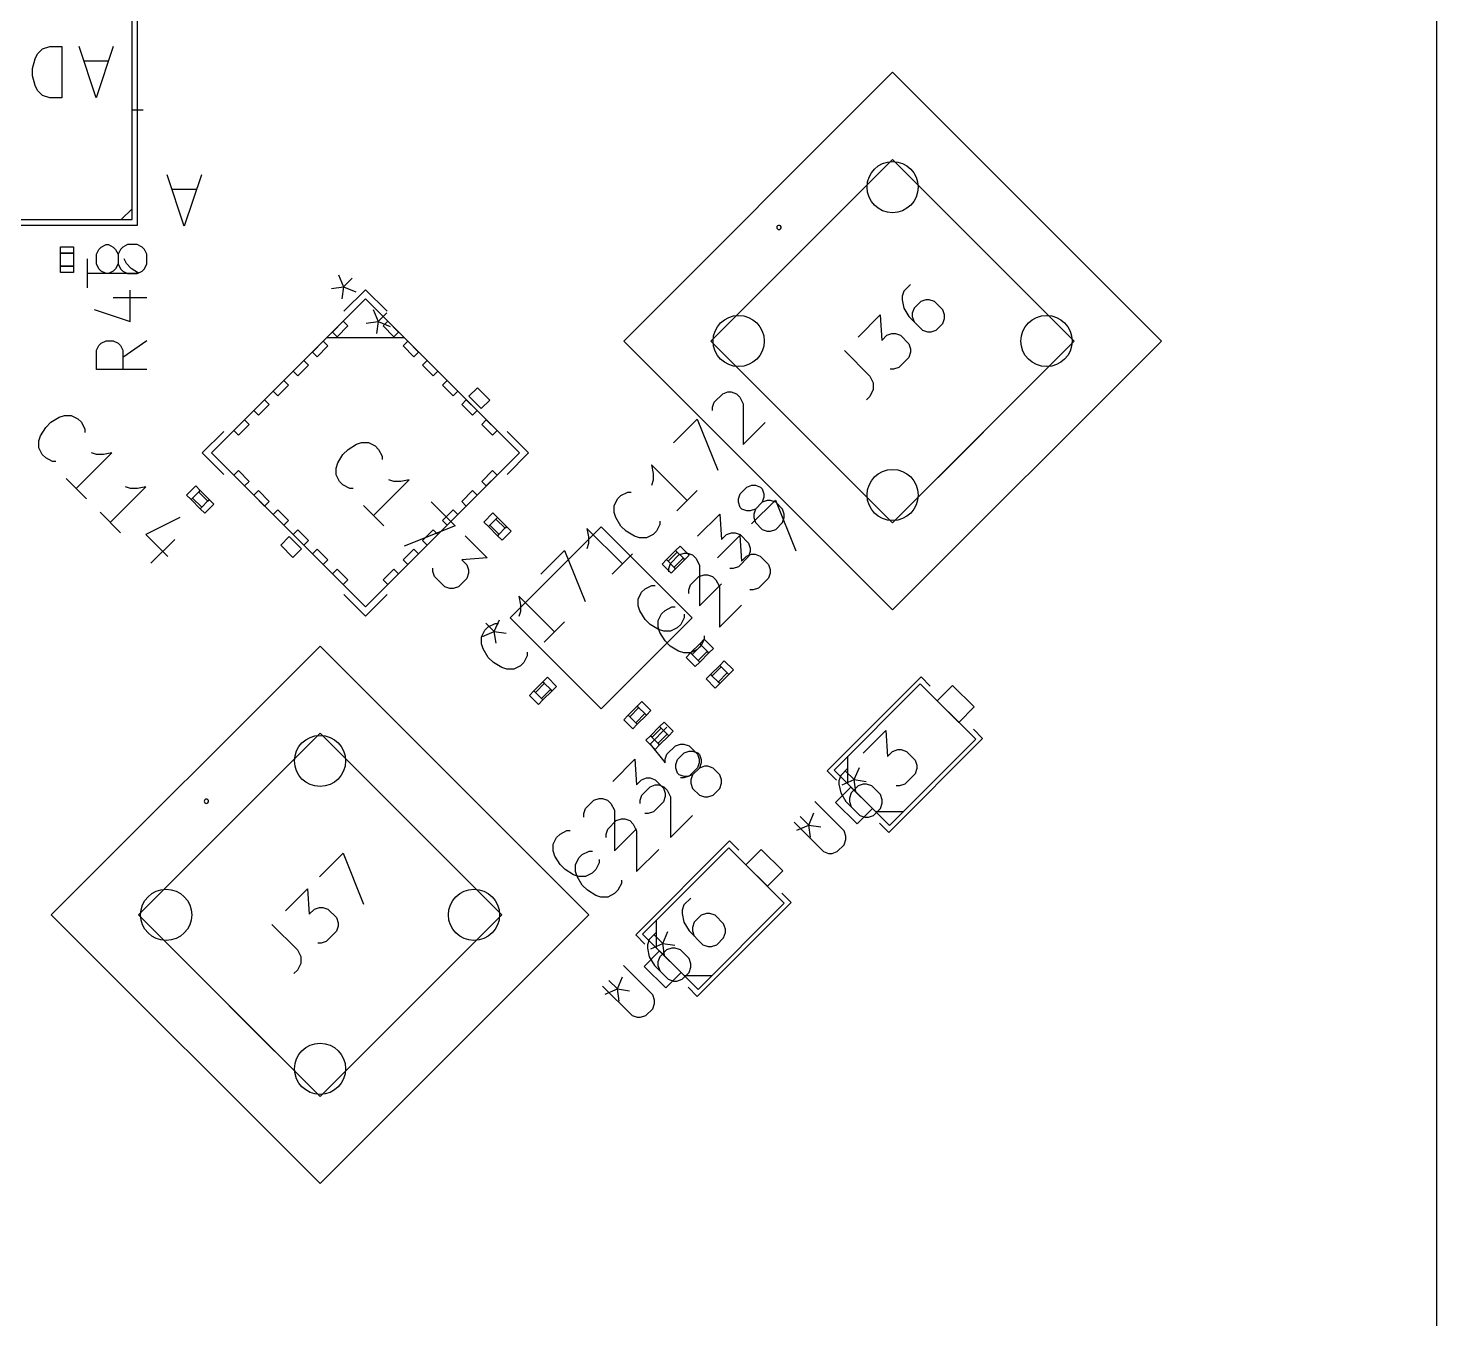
# Model space of a CAD drawing. Header units: millimetres. Extents: x -1 to 260, y -56 to 300.
# Drawn here: x 227.13 to 260, y 188.79 to 218.91 of the extents above; entities that cross this region are included whole.
import ezdxf

# ---------------------------------------------------------------- set-up
doc = ezdxf.new("R2010")
doc.units = ezdxf.units.MM
for name, color, linetype, true_color in [('Edge.Cuts', 254, 'CONTINUOUS', 0xd0d2cd), ('F.Fab', 9, 'CONTINUOUS', 0xafafaf), ('F.Silkscreen', 41, 'CONTINUOUS', 0xf2eda1)]:
    doc.layers.add(name, color=color, linetype=linetype, true_color=true_color)

msp = doc.modelspace()

# ---------------------------------------------------------------- linework, layer by layer
at = {"layer": 'Edge.Cuts', "linetype": 'CONTINUOUS'}
msp.add_line((260, 0), (260, 300), dxfattribs=at)
at = {"layer": 'Edge.Cuts'}
for centre in [(247.3, 215.202102), (243.707898, 211.61), (250.892102, 211.61), (247.3, 208.017898), (233.94, 201.812102), (230.347898, 198.22), (237.532102, 198.22), (233.94, 194.627898)]:
    msp.add_circle(centre, 0.5969, dxfattribs=at)
at = {"layer": 'F.Fab', "linetype": 'CONTINUOUS'}
for p, q in [((229.556, 214.444), (229.556, 221.556)), ((241.027963, 211.61), (247.3, 217.882037)), ((247.3, 217.882037), (253.572037, 211.61)), ((243.061602, 211.61), (247.3, 215.848398)), ((247.3, 215.848398), (251.538398, 211.61)), ((230.77224, 214.293938), (230.374307, 215.487738)), ((231.170173, 215.487738), (230.77224, 214.293938)), ((231.056478, 215.146652), (230.488002, 215.146652)), ((229.302, 214.444), (229.556, 214.698)), ((222.444, 214.444), (229.556, 214.444)), ((227.885, 213.66), (227.885, 213.81)), ((227.885, 213.81), (228.185, 213.81)), ((228.185, 213.81), (228.185, 213.66)), ((228.185, 213.66), (227.885, 213.66)), ((227.885, 213.21), (227.885, 213.36)), ((227.885, 213.36), (228.185, 213.36)), ((228.185, 213.36), (228.185, 213.21)), ((228.512261, 212.849307), (228.512261, 213.531478)), ((229.421823, 213.417783), (229.364975, 213.531478)), ((229.535518, 213.304088), (229.421823, 213.417783)), ((228.185, 213.21), (227.885, 213.21)), ((228.512261, 213.190392), (229.706061, 213.190392)), ((229.706061, 213.190392), (229.535518, 213.304088)), ((235, 212.592102), (231.407898, 209)), ((238.592102, 209), (235, 212.592102)), ((235.177478, 212.349737), (235.29807, 212.068356)), ((234.227698, 211.8198), (234.479145, 212.071248)), ((234.479145, 212.071248), (234.586908, 211.963485)), ((235.016689, 212.028158), (235.29807, 212.068356)), ((235.29807, 212.068356), (235.257873, 211.786974)), ((235.499057, 212.269342), (235.29807, 212.068356)), ((235.29807, 212.068356), (235.579451, 211.947764)), ((235.413092, 211.963485), (235.520855, 212.071248)), ((235.520855, 212.071248), (235.772302, 211.8198)), ((234.101974, 211.694077), (235.898026, 211.694077)), ((234.335461, 211.712037), (234.227698, 211.8198)), ((234.586908, 211.963485), (234.335461, 211.712037)), ((235.664539, 211.712037), (235.413092, 211.963485)), ((235.772302, 211.8198), (235.664539, 211.712037)), ((233.760725, 211.352827), (234.012172, 211.604274)), ((234.119935, 211.496511), (233.868488, 211.245064)), ((234.012172, 211.604274), (234.119935, 211.496511)), ((235.880065, 211.496511), (235.987828, 211.604274)), ((236.131512, 211.245064), (235.880065, 211.496511)), ((235.987828, 211.604274), (236.239275, 211.352827)), ((247.3, 205.337963), (241.027963, 211.61)), ((247.3, 207.371602), (243.061602, 211.61)), ((251.538398, 211.61), (247.3, 207.371602)), ((253.572037, 211.61), (247.3, 205.337963)), ((233.311712, 210.903814), (233.563159, 211.155261)), ((233.670922, 211.047498), (233.419475, 210.796051)), ((233.563159, 211.155261), (233.670922, 211.047498)), ((233.868488, 211.245064), (233.760725, 211.352827)), ((236.239275, 211.352827), (236.131512, 211.245064)), ((236.329078, 211.047498), (236.436841, 211.155261)), ((236.580525, 210.796051), (236.329078, 211.047498)), ((236.436841, 211.155261), (236.688288, 210.903814)), ((233.419475, 210.796051), (233.311712, 210.903814)), ((236.688288, 210.903814), (236.580525, 210.796051)), ((232.844739, 210.436841), (233.096186, 210.688288)), ((232.952502, 210.329078), (232.844739, 210.436841)), ((233.203949, 210.580525), (232.952502, 210.329078)), ((233.096186, 210.688288), (233.203949, 210.580525)), ((236.796051, 210.580525), (236.903814, 210.688288)), ((237.047498, 210.329078), (236.796051, 210.580525)), ((236.903814, 210.688288), (237.155261, 210.436841)), ((237.155261, 210.436841), (237.047498, 210.329078)), ((232.395726, 209.987828), (232.647173, 210.239275)), ((232.754936, 210.131512), (232.503489, 209.880065)), ((232.647173, 210.239275), (232.754936, 210.131512)), ((237.245064, 210.131512), (237.352827, 210.239275)), ((237.496511, 209.880065), (237.245064, 210.131512)), ((237.352827, 210.239275), (237.604274, 209.987828)), ((231.928752, 209.520855), (232.1802, 209.772302)), ((232.1802, 209.772302), (232.287963, 209.664539)), ((232.503489, 209.880065), (232.395726, 209.987828)), ((237.604274, 209.987828), (237.496511, 209.880065)), ((237.712037, 209.664539), (237.8198, 209.772302)), ((237.8198, 209.772302), (238.071248, 209.520855)), ((232.036515, 209.413092), (231.928752, 209.520855)), ((232.287963, 209.664539), (232.036515, 209.413092)), ((237.963485, 209.413092), (237.712037, 209.664539)), ((238.071248, 209.520855), (237.963485, 209.413092)), ((231.407898, 209), (235, 205.407898)), ((235, 205.407898), (238.592102, 209)), ((231.928752, 208.479145), (232.036515, 208.586908)), ((232.1802, 208.227698), (231.928752, 208.479145)), ((232.036515, 208.586908), (232.287963, 208.335461)), ((237.712037, 208.335461), (237.963485, 208.586908)), ((238.071248, 208.479145), (237.8198, 208.227698)), ((237.963485, 208.586908), (238.071248, 208.479145)), ((230.825017, 208.016397), (231.037149, 208.228529)), ((231.143215, 208.122463), (230.931083, 207.910331)), ((231.037149, 208.228529), (231.143215, 208.122463)), ((231.10786, 208.087108), (231.143215, 208.122463)), ((231.319992, 207.874976), (231.10786, 208.087108)), ((231.143215, 208.122463), (231.355347, 207.910331)), ((232.287963, 208.335461), (232.1802, 208.227698)), ((232.395726, 208.012172), (232.503489, 208.119935)), ((232.503489, 208.119935), (232.754936, 207.868488)), ((237.245064, 207.868488), (237.496511, 208.119935)), ((237.496511, 208.119935), (237.604274, 208.012172)), ((237.8198, 208.227698), (237.712037, 208.335461)), ((230.931083, 207.910331), (230.825017, 208.016397)), ((230.931083, 207.910331), (230.966438, 207.945686)), ((231.143215, 207.698199), (230.931083, 207.910331)), ((230.966438, 207.945686), (231.17857, 207.733554)), ((231.143215, 207.698199), (231.355347, 207.910331)), ((231.461413, 207.804265), (231.249281, 207.592133)), ((231.355347, 207.910331), (231.319992, 207.874976)), ((231.355347, 207.910331), (231.461413, 207.804265)), ((232.647173, 207.760725), (232.395726, 208.012172)), ((232.754936, 207.868488), (232.647173, 207.760725)), ((237.352827, 207.760725), (237.245064, 207.868488)), ((237.604274, 208.012172), (237.352827, 207.760725)), ((231.17857, 207.733554), (231.143215, 207.698199)), ((231.249281, 207.592133), (231.143215, 207.698199)), ((232.844739, 207.563159), (232.952502, 207.670922)), ((233.096186, 207.311712), (232.844739, 207.563159)), ((232.952502, 207.670922), (233.203949, 207.419475)), ((233.203949, 207.419475), (233.096186, 207.311712)), ((236.796051, 207.419475), (237.047498, 207.670922)), ((236.903814, 207.311712), (236.796051, 207.419475)), ((237.155261, 207.563159), (236.903814, 207.311712)), ((237.047498, 207.670922), (237.155261, 207.563159)), ((237.761802, 207.386066), (237.973934, 207.598198)), ((238.08, 207.492132), (237.867868, 207.28)), ((237.973934, 207.598198), (238.08, 207.492132)), ((238.044645, 207.456777), (238.08, 207.492132)), ((238.256777, 207.244645), (238.044645, 207.456777)), ((238.08, 207.492132), (238.292132, 207.28)), ((233.311712, 207.096186), (233.419475, 207.203949)), ((233.563159, 206.844739), (233.311712, 207.096186)), ((233.419475, 207.203949), (233.670922, 206.952502)), ((236.329078, 206.952502), (236.580525, 207.203949)), ((236.688288, 207.096186), (236.436841, 206.844739)), ((236.580525, 207.203949), (236.688288, 207.096186)), ((237.867868, 207.28), (237.761802, 207.386066)), ((237.867868, 207.28), (237.903223, 207.315355)), ((238.08, 207.067868), (237.867868, 207.28)), ((237.903223, 207.315355), (238.115355, 207.103223)), ((238.08, 207.067868), (238.292132, 207.28)), ((238.115355, 207.103223), (238.08, 207.067868)), ((238.398198, 207.173934), (238.186066, 206.961802)), ((238.292132, 207.28), (238.256777, 207.244645)), ((238.292132, 207.28), (238.398198, 207.173934)), ((238.37868, 205.15), (240.5, 207.27132)), ((242.62132, 205.15), (240.5, 207.27132)), ((233.670922, 206.952502), (233.563159, 206.844739)), ((236.436841, 206.844739), (236.329078, 206.952502)), ((238.186066, 206.961802), (238.08, 207.067868)), ((242.237412, 206.721235), (242.343478, 206.827301)), ((242.343478, 206.827301), (242.55561, 206.615169)), ((233.760725, 206.647173), (233.868488, 206.754936)), ((234.012172, 206.395726), (233.760725, 206.647173)), ((233.868488, 206.754936), (234.119935, 206.503489)), ((234.119935, 206.503489), (234.012172, 206.395726)), ((235.880065, 206.503489), (236.131512, 206.754936)), ((235.987828, 206.395726), (235.880065, 206.503489)), ((236.239275, 206.647173), (235.987828, 206.395726)), ((236.131512, 206.754936), (236.239275, 206.647173)), ((241.919214, 206.403037), (242.02528, 206.509103)), ((242.02528, 206.509103), (242.237412, 206.721235)), ((242.060635, 206.473748), (242.02528, 206.509103)), ((242.02528, 206.509103), (242.237412, 206.296971)), ((242.272767, 206.68588), (242.060635, 206.473748)), ((242.202057, 206.332326), (242.414189, 206.544458)), ((242.237412, 206.721235), (242.272767, 206.68588)), ((242.449544, 206.509103), (242.237412, 206.721235)), ((242.449544, 206.509103), (242.237412, 206.296971)), ((242.414189, 206.544458), (242.449544, 206.509103)), ((242.55561, 206.615169), (242.449544, 206.509103)), ((234.227698, 206.1802), (234.335461, 206.287963)), ((234.479145, 205.928752), (234.227698, 206.1802)), ((234.335461, 206.287963), (234.586908, 206.036515)), ((235.413092, 206.036515), (235.664539, 206.287963)), ((235.772302, 206.1802), (235.520855, 205.928752)), ((235.664539, 206.287963), (235.772302, 206.1802)), ((242.131346, 206.190905), (241.919214, 206.403037)), ((242.237412, 206.296971), (242.131346, 206.190905)), ((242.237412, 206.296971), (242.202057, 206.332326)), ((234.586908, 206.036515), (234.479145, 205.928752)), ((235.520855, 205.928752), (235.413092, 206.036515)), ((240.5, 203.02868), (238.37868, 205.15)), ((240.5, 203.02868), (242.62132, 205.15)), ((227.667963, 198.22), (233.94, 204.492037)), ((233.94, 204.492037), (240.212037, 198.22)), ((242.587618, 204.331365), (242.79975, 204.543497)), ((242.835105, 204.508142), (242.622973, 204.29601)), ((242.79975, 204.543497), (242.905816, 204.649563)), ((242.79975, 204.543497), (242.835105, 204.508142)), ((243.011882, 204.331365), (242.79975, 204.543497)), ((242.905816, 204.649563), (243.117948, 204.437431)), ((242.481552, 204.225299), (242.587618, 204.331365)), ((242.693684, 204.013167), (242.481552, 204.225299)), ((242.622973, 204.29601), (242.587618, 204.331365)), ((242.587618, 204.331365), (242.79975, 204.119233)), ((242.764395, 204.154588), (242.976527, 204.36672)), ((242.79975, 204.119233), (242.764395, 204.154588)), ((243.011882, 204.331365), (242.79975, 204.119233)), ((242.976527, 204.36672), (243.011882, 204.331365)), ((243.117948, 204.437431), (243.011882, 204.331365)), ((243.266771, 204.04211), (243.372837, 204.148176)), ((243.372837, 204.148176), (243.584969, 203.936044)), ((242.79975, 204.119233), (242.693684, 204.013167)), ((242.948573, 203.723912), (243.054639, 203.829978)), ((243.054639, 203.829978), (243.266771, 204.04211)), ((243.089994, 203.794623), (243.054639, 203.829978)), ((243.054639, 203.829978), (243.266771, 203.617846)), ((243.302126, 204.006755), (243.089994, 203.794623)), ((243.231416, 203.653201), (243.443548, 203.865333)), ((243.266771, 204.04211), (243.302126, 204.006755)), ((243.478903, 203.829978), (243.266771, 204.04211)), ((243.478903, 203.829978), (243.266771, 203.617846)), ((243.443548, 203.865333), (243.478903, 203.829978)), ((243.584969, 203.936044), (243.478903, 203.829978)), ((238.929583, 203.44594), (239.141715, 203.658072)), ((239.17707, 203.622717), (238.964938, 203.410585)), ((239.10636, 203.269163), (239.318492, 203.481295)), ((239.141715, 203.658072), (239.247781, 203.764138)), ((239.141715, 203.658072), (239.17707, 203.622717)), ((239.353847, 203.44594), (239.141715, 203.658072)), ((239.247781, 203.764138), (239.459913, 203.552006)), ((239.318492, 203.481295), (239.353847, 203.44594)), ((239.459913, 203.552006), (239.353847, 203.44594)), ((243.160705, 203.51178), (242.948573, 203.723912)), ((243.266771, 203.617846), (243.160705, 203.51178)), ((243.266771, 203.617846), (243.231416, 203.653201)), ((247.945725, 203.610095), (245.934148, 201.598518)), ((249.238882, 202.316938), (247.945725, 203.610095)), ((248.700067, 203.574174), (248.340857, 203.214964)), ((249.202961, 203.07128), (248.700067, 203.574174)), ((238.823517, 203.339874), (238.929583, 203.44594)), ((239.035649, 203.127742), (238.823517, 203.339874)), ((238.964938, 203.410585), (238.929583, 203.44594)), ((238.929583, 203.44594), (239.141715, 203.233808)), ((239.141715, 203.233808), (239.035649, 203.127742)), ((239.141715, 203.233808), (239.10636, 203.269163)), ((239.353847, 203.44594), (239.141715, 203.233808)), ((241.3431, 203.092025), (241.449166, 203.198091)), ((241.449166, 203.198091), (241.661298, 202.985959)), ((248.340857, 203.214964), (248.843751, 202.71207)), ((241.024902, 202.773827), (241.130968, 202.879893)), ((241.130968, 202.879893), (241.3431, 203.092025)), ((241.130968, 202.879893), (241.3431, 202.667761)), ((241.166323, 202.844538), (241.130968, 202.879893)), ((241.378455, 203.05667), (241.166323, 202.844538)), ((241.307745, 202.703116), (241.519877, 202.915248)), ((241.3431, 203.092025), (241.378455, 203.05667)), ((241.555232, 202.879893), (241.3431, 203.092025)), ((241.555232, 202.879893), (241.3431, 202.667761)), ((241.519877, 202.915248), (241.555232, 202.879893)), ((241.661298, 202.985959), (241.555232, 202.879893)), ((248.843751, 202.71207), (249.202961, 203.07128)), ((241.237034, 202.561695), (241.024902, 202.773827)), ((241.3431, 202.667761), (241.237034, 202.561695)), ((241.3431, 202.667761), (241.307745, 202.703116)), ((241.650711, 202.399637), (241.862843, 202.611769)), ((241.898198, 202.576414), (241.686066, 202.364282)), ((241.862843, 202.611769), (241.968909, 202.717835)), ((241.862843, 202.611769), (241.898198, 202.576414)), ((242.074975, 202.399637), (241.862843, 202.611769)), ((241.968909, 202.717835), (242.181041, 202.505703)), ((242.181041, 202.505703), (242.074975, 202.399637)), ((229.701602, 198.22), (233.94, 202.458398)), ((233.94, 202.458398), (238.178398, 198.22)), ((241.544645, 202.293571), (241.650711, 202.399637)), ((241.756777, 202.081439), (241.544645, 202.293571)), ((241.650711, 202.399637), (241.862843, 202.187505)), ((241.686066, 202.364282), (241.650711, 202.399637)), ((241.862843, 202.187505), (241.756777, 202.081439)), ((241.827488, 202.22286), (242.03962, 202.434992)), ((241.862843, 202.187505), (241.827488, 202.22286)), ((242.074975, 202.399637), (241.862843, 202.187505)), ((242.03962, 202.434992), (242.074975, 202.399637)), ((247.227305, 200.305361), (249.238882, 202.316938)), ((246.257437, 201.275229), (246.257437, 201.921807)), ((245.934148, 201.598518), (247.227305, 200.305361)), ((246.203025, 201.57672), (246.404011, 201.375733)), ((246.404011, 201.375733), (246.524603, 201.657114)), ((246.329279, 201.203386), (245.970069, 200.844176)), ((246.12263, 201.255141), (246.404011, 201.375733)), ((246.832173, 200.700492), (246.329279, 201.203386)), ((246.444209, 201.094352), (246.404011, 201.375733)), ((246.404011, 201.375733), (246.685393, 201.335536)), ((245.970069, 200.844176), (246.472963, 200.341282)), ((246.472963, 200.341282), (246.832173, 200.700492)), ((246.904016, 200.62865), (247.550594, 200.62865)), ((243.479185, 199.78432), (241.467608, 197.772743)), ((244.772342, 198.491163), (243.479185, 199.78432)), ((244.233527, 199.748399), (243.874317, 199.389189)), ((244.736421, 199.245505), (244.233527, 199.748399)), ((243.874317, 199.389189), (244.377211, 198.886295)), ((244.377211, 198.886295), (244.736421, 199.245505)), ((233.94, 191.947963), (227.667963, 198.22)), ((233.94, 193.981602), (229.701602, 198.22)), ((238.178398, 198.22), (233.94, 193.981602)), ((240.212037, 198.22), (233.94, 191.947963)), ((242.760765, 196.479586), (244.772342, 198.491163)), ((241.790897, 197.449454), (241.790897, 198.096032)), ((241.467608, 197.772743), (242.760765, 196.479586)), ((241.736485, 197.750945), (241.937471, 197.549958)), ((241.937471, 197.549958), (242.058063, 197.831339)), ((241.862739, 197.377611), (241.503529, 197.018401)), ((241.65609, 197.429366), (241.937471, 197.549958)), ((242.365633, 196.874717), (241.862739, 197.377611)), ((241.977669, 197.268577), (241.937471, 197.549958)), ((241.937471, 197.549958), (242.218853, 197.509761)), ((241.503529, 197.018401), (242.006423, 196.515507)), ((242.006423, 196.515507), (242.365633, 196.874717)), ((242.437476, 196.802875), (243.084054, 196.802875))]:
    msp.add_line(p, q, dxfattribs=at)
at = {"layer": 'F.Fab'}
for centre in [(247.3, 215.202102), (243.707898, 211.61), (250.892102, 211.61), (247.3, 208.017898), (233.94, 201.812102), (230.347898, 198.22), (237.532102, 198.22), (233.94, 194.627898)]:
    msp.add_circle(centre, 0.5969, dxfattribs=at)
at = {"layer": 'F.Silkscreen', "linetype": 'CONTINUOUS'}
for p, q in [((229.683, 214.317), (229.683, 221.683)), ((227.289255, 218.19929), (227.346321, 218.313421)), ((227.346321, 218.313421), (227.460451, 218.427552)), ((227.460451, 218.427552), (227.631647, 218.484617)), ((227.631647, 218.484617), (227.916974, 218.484617)), ((227.916974, 218.484617), (227.916974, 217.286245)), ((228.715889, 217.286245), (228.316431, 218.484617)), ((229.115346, 218.484617), (228.715889, 217.286245)), ((227.23219, 217.971029), (227.289255, 218.19929)), ((227.23219, 217.799833), (227.23219, 217.971029)), ((229.001215, 218.142225), (228.430562, 218.142225)), ((227.289255, 217.571572), (227.23219, 217.799833)), ((227.346321, 217.457441), (227.289255, 217.571572)), ((227.460451, 217.34331), (227.346321, 217.457441)), ((227.631647, 217.286245), (227.460451, 217.34331)), ((227.916974, 217.286245), (227.631647, 217.286245)), ((229.556, 217.0094), (229.81, 217.0094)), ((230.77224, 214.293938), (230.374307, 215.487738)), ((231.170173, 215.487738), (230.77224, 214.293938)), ((231.056478, 215.146652), (230.488002, 215.146652)), ((244.120141, 212.668539), (246.241461, 214.789859)), ((248.358539, 214.789859), (250.479859, 212.668539)), ((222.317, 214.317), (229.683, 214.317)), ((228.721164, 213.635304), (228.777189, 213.747355)), ((228.777189, 213.747355), (228.833214, 213.80338)), ((228.833214, 213.80338), (228.945264, 213.859405)), ((228.945264, 213.859405), (229.001289, 213.859405)), ((229.001289, 213.859405), (229.11334, 213.80338)), ((229.11334, 213.80338), (229.169365, 213.747355)), ((229.169365, 213.747355), (229.22539, 213.635304)), ((229.281415, 213.747355), (229.22539, 213.635304)), ((229.33744, 213.80338), (229.281415, 213.747355)), ((229.449491, 213.859405), (229.33744, 213.80338)), ((229.673591, 213.859405), (229.449491, 213.859405)), ((229.785641, 213.80338), (229.673591, 213.859405)), ((229.841667, 213.747355), (229.785641, 213.80338)), ((229.897692, 213.635304), (229.841667, 213.747355)), ((227.885, 213.36), (227.885, 213.66)), ((227.885, 213.66), (228.185, 213.66)), ((228.185, 213.36), (227.885, 213.36)), ((228.185, 213.66), (228.185, 213.36)), ((228.512261, 212.849307), (228.512261, 213.531478)), ((228.721164, 213.411204), (228.721164, 213.635304)), ((228.777189, 213.299153), (228.721164, 213.411204)), ((229.22539, 213.411204), (229.169365, 213.299153)), ((229.22539, 213.635304), (229.22539, 213.411204)), ((229.22539, 213.411204), (229.281415, 213.299153)), ((229.421823, 213.417783), (229.364975, 213.531478)), ((229.535518, 213.304088), (229.421823, 213.417783)), ((229.841667, 213.299153), (229.897692, 213.411204)), ((229.897692, 213.411204), (229.897692, 213.635304)), ((228.512261, 213.190392), (229.706061, 213.190392)), ((228.833214, 213.243128), (228.777189, 213.299153)), ((228.945264, 213.187103), (228.833214, 213.243128)), ((229.001289, 213.187103), (228.945264, 213.187103)), ((229.11334, 213.243128), (229.001289, 213.187103)), ((229.169365, 213.299153), (229.11334, 213.243128)), ((229.281415, 213.299153), (229.33744, 213.243128)), ((229.33744, 213.243128), (229.449491, 213.187103)), ((229.449491, 213.187103), (229.673591, 213.187103)), ((229.706061, 213.190392), (229.535518, 213.304088)), ((229.673591, 213.187103), (229.785641, 213.243128)), ((229.785641, 213.243128), (229.841667, 213.299153)), ((234.369255, 213.15796), (234.489847, 212.876579)), ((234.690834, 213.077565), (234.489847, 212.876579)), ((229.505516, 212.0666), (229.505516, 212.794927)), ((234.208466, 212.836381), (234.489847, 212.876579)), ((234.489847, 212.876579), (234.44965, 212.595197)), ((234.489847, 212.876579), (234.771228, 212.755987)), ((235, 212.807629), (234.497106, 212.304734)), ((235.502894, 212.304734), (235, 212.807629)), ((247.562583, 212.773584), (247.522967, 212.654736)), ((247.721046, 212.932047), (247.562583, 212.773584)), ((229.11334, 212.626852), (229.897692, 212.626852)), ((247.522967, 212.654736), (247.522967, 212.575505)), ((247.522967, 212.575505), (247.562583, 212.377426)), ((247.562583, 212.377426), (247.68143, 212.179347)), ((247.800277, 212.377426), (247.760661, 212.258579)), ((247.95874, 212.535889), (247.800277, 212.377426)), ((248.077587, 212.575505), (247.95874, 212.535889)), ((248.156819, 212.575505), (248.077587, 212.575505)), ((248.275666, 212.535889), (248.156819, 212.575505)), ((248.473745, 212.33781), (248.275666, 212.535889)), ((228.665139, 212.346726), (229.505516, 212.0666)), ((246.492957, 211.703958), (247.007962, 212.218963)), ((247.007962, 212.218963), (247.047578, 211.624726)), ((247.68143, 212.179347), (247.998356, 211.862421)), ((247.760661, 212.258579), (247.760661, 212.179347)), ((247.760661, 212.179347), (247.800277, 212.0605)), ((248.315282, 211.862421), (248.473745, 212.020884)), ((248.513361, 212.218963), (248.473745, 212.33781)), ((248.473745, 212.020884), (248.513361, 212.139731)), ((248.513361, 212.139731), (248.513361, 212.218963)), ((247.047578, 211.624726), (247.166425, 211.743574)), ((247.166425, 211.743574), (247.285272, 211.783189)), ((247.285272, 211.783189), (247.364504, 211.783189)), ((247.364504, 211.783189), (247.483351, 211.743574)), ((247.483351, 211.743574), (247.68143, 211.545495)), ((247.998356, 211.862421), (248.117203, 211.822805)), ((248.117203, 211.822805), (248.196435, 211.822805)), ((248.196435, 211.822805), (248.315282, 211.862421)), ((228.721164, 211.394298), (228.777189, 211.506349)), ((228.721164, 210.946097), (228.721164, 211.394298)), ((228.777189, 211.506349), (228.833214, 211.562374)), ((228.833214, 211.562374), (228.945264, 211.618399)), ((228.945264, 211.618399), (229.11334, 211.618399)), ((229.11334, 211.618399), (229.22539, 211.562374)), ((229.22539, 211.562374), (229.281415, 211.506349)), ((229.281415, 211.506349), (229.33744, 211.394298)), ((229.897692, 211.618399), (229.33744, 211.226223)), ((229.33744, 211.394298), (229.33744, 210.946097)), ((246.176031, 211.387032), (246.770268, 210.792796)), ((247.68143, 211.545495), (247.721046, 211.426648)), ((247.721046, 211.426648), (247.721046, 211.347416)), ((247.68143, 211.228569), (247.443735, 210.990874)), ((247.721046, 211.347416), (247.68143, 211.228569)), ((229.897692, 210.946097), (228.721164, 210.946097)), ((246.770268, 210.792796), (246.849499, 210.634333)), ((247.324888, 210.951259), (247.245656, 210.951259)), ((247.443735, 210.990874), (247.324888, 210.951259)), ((237.413638, 210.322148), (237.611204, 210.519714)), ((237.611204, 210.519714), (237.898572, 210.232346)), ((243.139558, 210.183637), (243.337637, 210.381716)), ((243.337637, 210.381716), (243.456484, 210.421332)), ((243.456484, 210.421332), (243.535716, 210.421332)), ((243.535716, 210.421332), (243.654563, 210.381716)), ((243.654563, 210.381716), (243.733794, 210.302485)), ((244.120141, 210.551461), (246.23934, 208.428019)), ((246.849499, 210.47587), (246.770268, 210.317407)), ((246.849499, 210.634333), (246.849499, 210.47587)), ((248.36066, 208.428019), (250.479859, 210.551461)), ((237.701006, 210.03478), (237.413638, 210.322148)), ((237.898572, 210.232346), (237.701006, 210.03478)), ((243.099942, 210.06479), (243.139558, 210.183637)), ((243.099942, 209.985558), (243.099942, 210.06479)), ((243.733794, 210.302485), (243.813026, 210.144021)), ((243.813026, 210.144021), (243.813026, 209.193243)), ((246.770268, 210.317407), (246.691036, 210.238175)), ((227.656598, 209.713481), (227.854676, 209.832328)), ((227.854676, 209.832328), (227.973524, 209.871944)), ((227.973524, 209.871944), (228.131987, 209.871944)), ((228.131987, 209.871944), (228.29045, 209.792712)), ((228.29045, 209.792712), (228.369681, 209.713481)), ((242.18878, 209.232859), (242.7434, 209.78748)), ((242.7434, 209.78748), (243.218789, 208.599007)), ((227.379287, 209.277707), (227.418903, 209.396555)), ((227.418903, 209.396555), (227.53775, 209.594633)), ((227.53775, 209.594633), (227.656598, 209.713481)), ((228.369681, 209.713481), (228.448913, 209.555018)), ((228.448913, 209.555018), (228.448913, 209.475786)), ((231.695266, 209.502894), (231.192371, 209)), ((238.807629, 209), (238.304734, 209.502894)), ((243.813026, 209.193243), (244.328031, 209.708248)), ((227.379287, 209.119244), (227.379287, 209.277707)), ((227.458519, 208.960781), (227.379287, 209.119244)), ((234.474535, 208.9643), (234.593383, 209.083148)), ((234.593383, 209.083148), (234.791461, 209.201995)), ((234.791461, 209.201995), (234.910309, 209.241611)), ((234.910309, 209.241611), (235.068772, 209.241611)), ((235.068772, 209.241611), (235.227235, 209.162379)), ((235.227235, 209.162379), (235.306466, 209.083148)), ((235.306466, 209.083148), (235.385698, 208.924685)), ((227.53775, 208.88155), (227.458519, 208.960781)), ((227.696213, 208.802318), (227.53775, 208.88155)), ((227.775445, 208.802318), (227.696213, 208.802318)), ((228.250834, 208.168466), (229.082765, 209.000397)), ((228.726223, 208.960781), (228.607376, 209.000397)), ((228.884686, 208.960781), (228.726223, 208.960781)), ((229.082765, 209.000397), (228.884686, 208.960781)), ((231.192371, 209), (231.695266, 208.497106)), ((234.316072, 208.647374), (234.355688, 208.766222)), ((234.355688, 208.766222), (234.474535, 208.9643)), ((235.385698, 208.924685), (235.385698, 208.845453)), ((238.304734, 208.497106), (238.807629, 209)), ((228.488529, 207.930772), (228.013139, 208.406161)), ((234.316072, 208.488911), (234.316072, 208.647374)), ((234.395304, 208.330448), (234.316072, 208.488911)), ((242.505706, 207.885923), (241.673775, 208.717854)), ((241.673775, 208.717854), (241.71339, 208.519775)), ((241.71339, 208.519775), (241.71339, 208.361312)), ((229.043149, 207.376151), (229.87508, 208.208082)), ((229.518538, 208.168466), (229.399691, 208.208082)), ((229.677001, 208.168466), (229.518538, 208.168466)), ((229.87508, 208.208082), (229.677001, 208.168466)), ((234.474535, 208.251217), (234.395304, 208.330448)), ((234.632998, 208.171985), (234.474535, 208.251217)), ((234.71223, 208.171985), (234.632998, 208.171985)), ((235.187619, 207.538133), (236.01955, 208.370064)), ((235.663008, 208.330448), (235.544161, 208.370064)), ((235.821471, 208.330448), (235.663008, 208.330448)), ((236.01955, 208.370064), (235.821471, 208.330448)), ((240.960691, 208.00477), (241.119154, 208.084002)), ((241.119154, 208.084002), (241.198386, 208.084002)), ((241.71339, 208.361312), (241.673775, 208.242465)), ((242.7434, 208.123618), (242.268011, 207.648228)), ((243.741514, 208.045515), (243.899977, 208.203978)), ((243.899977, 208.203978), (244.018824, 208.243594)), ((244.018824, 208.243594), (244.098056, 208.243594)), ((244.098056, 208.243594), (244.216903, 208.203978)), ((244.216903, 208.203978), (244.256519, 208.164362)), ((244.256519, 208.164362), (244.296134, 208.045515)), ((235.425314, 207.300439), (234.949924, 207.775828)), ((236.534555, 207.855059), (237.089176, 207.300438)), ((240.802228, 207.767076), (240.88146, 207.925539)), ((240.802228, 207.608613), (240.802228, 207.767076)), ((240.88146, 207.925539), (240.960691, 208.00477)), ((243.701898, 207.926668), (243.741514, 208.045515)), ((243.701898, 207.847436), (243.701898, 207.926668)), ((243.741514, 207.728589), (243.701898, 207.847436)), ((244.010456, 207.346049), (244.565077, 207.90067)), ((244.256519, 207.847436), (244.098056, 207.688973)), ((244.296134, 207.966283), (244.256519, 207.847436)), ((244.375366, 207.887052), (244.256519, 207.847436)), ((244.296134, 208.045515), (244.296134, 207.966283)), ((244.454597, 207.887052), (244.375366, 207.887052)), ((244.573445, 207.847436), (244.454597, 207.887052)), ((244.565077, 207.90067), (245.040466, 206.712197)), ((244.731908, 207.688973), (244.573445, 207.847436)), ((229.280844, 207.138456), (228.805455, 207.613845)), ((230.667395, 207.494998), (229.87508, 207.09884)), ((240.841844, 207.489765), (240.802228, 207.608613)), ((240.960691, 207.291687), (240.841844, 207.489765)), ((242.75112, 207.055121), (243.266125, 207.570126)), ((243.266125, 207.570126), (243.30574, 206.975889)), ((243.781129, 207.688973), (243.741514, 207.728589)), ((243.899977, 207.649357), (243.781129, 207.688973)), ((243.979208, 207.649357), (243.899977, 207.649357)), ((244.098056, 207.688973), (243.979208, 207.649357)), ((244.098056, 207.688973), (244.05844, 207.570126)), ((244.05844, 207.570126), (244.05844, 207.490894)), ((244.05844, 207.490894), (244.098056, 207.372047)), ((244.771523, 207.570126), (244.731908, 207.688973)), ((244.731908, 207.372047), (244.771523, 207.490894)), ((244.771523, 207.490894), (244.771523, 207.570126)), ((229.87508, 207.09884), (230.390085, 206.583836)), ((237.089176, 207.300438), (235.900703, 206.825049)), ((240.994639, 206.407391), (240.162708, 207.239322)), ((240.162708, 207.239322), (240.202324, 207.041243)), ((241.079538, 207.172839), (240.960691, 207.291687)), ((241.277617, 207.053992), (241.079538, 207.172839)), ((241.71339, 207.093608), (241.554927, 207.014376)), ((241.792622, 207.172839), (241.71339, 207.093608)), ((241.871853, 207.331302), (241.792622, 207.172839)), ((241.871853, 207.410534), (241.871853, 207.331302)), ((243.30574, 206.975889), (243.424588, 207.094737)), ((243.424588, 207.094737), (243.543435, 207.134352)), ((243.543435, 207.134352), (243.622666, 207.134352)), ((243.622666, 207.134352), (243.741514, 207.094737)), ((243.741514, 207.094737), (243.939592, 206.896658)), ((244.098056, 207.372047), (244.256519, 207.213584)), ((244.256519, 207.213584), (244.375366, 207.173968)), ((244.375366, 207.173968), (244.454597, 207.173968)), ((244.454597, 207.173968), (244.573445, 207.213584)), ((244.573445, 207.213584), (244.731908, 207.372047)), ((230.548548, 206.979993), (229.993928, 206.425373)), ((233.020667, 206.848415), (233.218232, 207.045981)), ((233.308035, 206.561047), (233.020667, 206.848415)), ((233.218232, 207.045981), (233.505601, 206.758613)), ((237.32687, 207.062744), (237.841875, 206.547739)), ((240.202324, 206.88278), (240.162708, 206.763932)), ((240.202324, 207.041243), (240.202324, 206.88278)), ((241.396464, 207.014376), (241.277617, 207.053992)), ((241.554927, 207.014376), (241.396464, 207.014376)), ((243.218141, 206.553734), (243.733146, 207.068739)), ((243.733146, 207.068739), (243.772761, 206.474502)), ((243.939592, 206.896658), (243.979208, 206.777811)), ((243.979208, 206.777811), (243.979208, 206.698579)), ((233.505601, 206.758613), (233.308035, 206.561047)), ((237.841875, 206.547739), (237.247639, 206.508123)), ((237.247639, 206.508123), (237.366486, 206.389276)), ((239.093083, 206.169696), (239.647703, 206.724317)), ((239.647703, 206.724317), (240.123092, 205.535844)), ((241.232334, 206.645085), (240.756945, 206.169696)), ((242.117267, 206.421269), (242.315346, 206.619347)), ((242.315346, 206.619347), (242.434193, 206.658963)), ((242.434193, 206.658963), (242.513425, 206.658963)), ((242.513425, 206.658963), (242.632272, 206.619347)), ((242.632272, 206.619347), (242.711504, 206.540116)), ((242.711504, 206.540116), (242.790735, 206.381653)), ((243.939592, 206.579732), (243.701898, 206.342037)), ((243.772761, 206.474502), (243.891609, 206.59335)), ((243.891609, 206.59335), (244.010456, 206.632965)), ((243.979208, 206.698579), (243.939592, 206.579732)), ((244.010456, 206.632965), (244.089687, 206.632965)), ((244.089687, 206.632965), (244.208535, 206.59335)), ((244.208535, 206.59335), (244.406613, 206.395271)), ((236.574171, 206.230813), (236.574171, 206.310044)), ((236.613787, 206.111966), (236.574171, 206.230813)), ((236.851481, 205.874271), (236.613787, 206.111966)), ((237.366486, 206.389276), (237.406102, 206.270429)), ((237.406102, 206.191197), (237.366486, 206.07235)), ((237.406102, 206.270429), (237.406102, 206.191197)), ((242.077652, 206.302421), (242.117267, 206.421269)), ((242.077652, 206.22319), (242.077652, 206.302421)), ((242.584288, 205.919882), (242.782367, 206.11796)), ((242.782367, 206.11796), (242.901214, 206.157576)), ((242.790735, 206.381653), (242.790735, 205.430875)), ((242.901214, 206.157576), (242.980446, 206.157576)), ((242.980446, 206.157576), (243.099293, 206.11796)), ((243.099293, 206.11796), (243.178525, 206.038729)), ((243.583051, 206.302422), (243.503819, 206.302422)), ((243.701898, 206.342037), (243.583051, 206.302422)), ((244.406613, 206.395271), (244.446229, 206.276424)), ((244.446229, 206.197192), (244.406613, 206.078345)), ((244.446229, 206.276424), (244.446229, 206.197192)), ((236.970328, 205.834655), (236.851481, 205.874271)), ((237.04956, 205.834655), (236.970328, 205.834655)), ((237.168407, 205.874271), (237.04956, 205.834655)), ((237.366486, 206.07235), (237.168407, 205.874271)), ((241.4438, 205.747801), (241.523031, 205.827032)), ((241.523031, 205.827032), (241.681494, 205.906264)), ((241.681494, 205.906264), (241.760726, 205.906264)), ((242.544673, 205.801034), (242.584288, 205.919882)), ((242.544673, 205.721803), (242.544673, 205.801034)), ((242.790735, 205.430875), (243.30574, 205.94588)), ((243.178525, 206.038729), (243.257756, 205.880266)), ((243.257756, 205.880266), (243.257756, 204.929488)), ((244.050072, 205.801035), (243.97084, 205.801035)), ((244.168919, 205.84065), (244.050072, 205.801035)), ((244.406613, 206.078345), (244.168919, 205.84065)), ((234.497106, 205.695266), (235, 205.192371)), ((235, 205.192371), (235.502894, 205.695266)), ((239.410009, 204.82276), (238.578078, 205.654691)), ((238.578078, 205.654691), (238.617693, 205.456612)), ((238.617693, 205.456612), (238.617693, 205.298149)), ((241.364568, 205.589338), (241.4438, 205.747801)), ((241.364568, 205.430875), (241.364568, 205.589338)), ((238.617693, 205.298149), (238.578078, 205.179302)), ((241.404184, 205.312027), (241.364568, 205.430875)), ((241.523031, 205.113949), (241.404184, 205.312027)), ((241.831589, 205.087951), (241.910821, 205.246414)), ((241.910821, 205.246414), (241.990052, 205.325645)), ((241.990052, 205.325645), (242.148515, 205.404877)), ((242.148515, 205.404877), (242.227747, 205.404877)), ((242.434193, 205.153564), (242.354962, 204.995101)), ((242.434193, 205.232796), (242.434193, 205.153564)), ((243.257756, 204.929488), (243.772761, 205.444493)), ((237.706531, 204.703913), (237.785763, 204.862376)), ((237.730967, 204.714079), (238.006362, 204.832105)), ((237.785763, 204.862376), (237.864994, 204.941607)), ((237.809651, 205.028816), (238.006362, 204.832105)), ((237.864994, 204.941607), (238.023457, 205.020839)), ((238.006362, 204.832105), (238.124388, 205.1075)), ((238.045704, 204.556711), (238.006362, 204.832105)), ((238.006362, 204.832105), (238.281756, 204.792763)), ((238.023457, 205.020839), (238.102689, 205.020839)), ((239.647703, 205.060455), (239.172314, 204.585065)), ((241.641878, 204.995101), (241.523031, 205.113949)), ((241.839957, 204.876254), (241.641878, 204.995101)), ((241.831589, 204.929488), (241.831589, 205.087951)), ((241.871205, 204.81064), (241.831589, 204.929488)), ((241.958804, 204.836638), (241.839957, 204.876254)), ((241.990052, 204.612562), (241.871205, 204.81064)), ((242.117267, 204.836638), (241.958804, 204.836638)), ((242.27573, 204.91587), (242.117267, 204.836638)), ((242.354962, 204.995101), (242.27573, 204.91587)), ((237.706531, 204.54545), (237.706531, 204.703913)), ((237.746147, 204.426602), (237.706531, 204.54545)), ((242.108899, 204.493714), (241.990052, 204.612562)), ((242.306978, 204.374867), (242.108899, 204.493714)), ((242.821983, 204.493714), (242.742751, 204.414483)), ((242.901214, 204.652177), (242.821983, 204.493714)), ((242.901214, 204.731409), (242.901214, 204.652177)), ((237.864994, 204.228524), (237.746147, 204.426602)), ((237.983841, 204.109676), (237.864994, 204.228524)), ((238.776156, 204.268139), (238.696925, 204.109676)), ((238.776156, 204.347371), (238.776156, 204.268139)), ((242.425825, 204.335251), (242.306978, 204.374867)), ((242.584288, 204.335251), (242.425825, 204.335251)), ((242.742751, 204.414483), (242.584288, 204.335251)), ((238.18192, 203.990829), (237.983841, 204.109676)), ((238.300767, 203.951213), (238.18192, 203.990829)), ((238.45923, 203.951213), (238.300767, 203.951213)), ((238.617693, 204.030445), (238.45923, 203.951213)), ((238.696925, 204.109676), (238.617693, 204.030445)), ((247.963686, 203.77174), (245.772503, 201.580557)), ((248.179212, 203.556214), (247.963686, 203.77174)), ((242.035742, 202.602152), (241.639585, 202.205995)), ((246.614036, 201.99465), (247.138602, 202.519217)), ((247.138602, 202.519217), (247.178954, 201.913947)), ((249.400527, 202.334899), (249.185001, 202.550425)), ((241.639585, 202.205995), (241.996127, 201.770221)), ((242.035742, 201.9683), (242.233821, 202.166379)), ((242.233821, 202.166379), (242.352668, 202.205995)), ((242.352668, 202.205995), (242.4319, 202.205995)), ((242.4319, 202.205995), (242.550747, 202.166379)), ((242.550747, 202.166379), (242.748826, 201.9683)), ((247.209344, 200.143716), (249.400527, 202.334899)), ((240.768038, 201.334448), (241.283043, 201.849453)), ((241.283043, 201.849453), (241.322659, 201.255216)), ((241.996127, 201.849453), (242.035742, 201.9683)), ((241.996127, 201.770221), (241.996127, 201.849453)), ((242.238559, 201.725739), (242.278175, 201.844586)), ((242.278175, 201.844586), (242.436638, 202.003049)), ((242.436638, 202.003049), (242.555485, 202.042665)), ((242.555485, 202.042665), (242.634717, 202.042665)), ((242.634717, 202.042665), (242.753564, 202.003049)), ((242.748826, 201.9683), (242.788442, 201.849453)), ((242.753564, 202.003049), (242.79318, 201.963433)), ((242.788442, 201.849453), (242.788442, 201.770221)), ((242.79318, 201.963433), (242.832796, 201.844586)), ((242.832796, 201.844586), (242.832796, 201.765354)), ((247.178954, 201.913947), (247.300008, 202.035001)), ((247.300008, 202.035001), (247.421061, 202.075352)), ((247.421061, 202.075352), (247.501764, 202.075352)), ((247.501764, 202.075352), (247.622818, 202.035001)), ((247.622818, 202.035001), (247.824574, 201.833245)), ((247.824574, 201.833245), (247.864926, 201.712191)), ((242.238559, 201.646507), (242.238559, 201.725739)), ((242.278175, 201.52766), (242.238559, 201.646507)), ((242.317791, 201.488044), (242.278175, 201.52766)), ((242.748826, 201.651374), (242.550747, 201.453295)), ((242.79318, 201.646507), (242.634717, 201.488044)), ((242.788442, 201.770221), (242.748826, 201.651374)), ((242.832796, 201.765354), (242.79318, 201.646507)), ((242.912027, 201.686123), (242.79318, 201.646507)), ((242.991259, 201.686123), (242.912027, 201.686123)), ((243.110106, 201.646507), (242.991259, 201.686123)), ((243.268569, 201.488044), (243.110106, 201.646507)), ((245.772503, 201.580557), (245.988029, 201.365031)), ((246.250874, 201.631488), (246.089469, 201.470083)), ((247.824574, 201.510434), (247.582467, 201.268327)), ((247.864926, 201.631488), (247.824574, 201.510434)), ((247.864926, 201.712191), (247.864926, 201.631488)), ((230.760141, 199.278539), (232.881461, 201.399859)), ((234.998539, 201.399859), (237.119859, 199.278539)), ((241.322659, 201.255216), (241.441506, 201.374064)), ((241.441506, 201.374064), (241.560353, 201.413679)), ((241.446244, 201.012655), (241.644323, 201.210734)), ((241.560353, 201.413679), (241.639585, 201.413679)), ((241.639585, 201.413679), (241.758432, 201.374064)), ((241.644323, 201.210734), (241.76317, 201.250349)), ((241.758432, 201.374064), (241.956511, 201.175985)), ((241.76317, 201.250349), (241.842402, 201.250349)), ((241.842402, 201.250349), (241.961249, 201.210734)), ((241.956511, 201.175985), (241.996126, 201.057138)), ((241.961249, 201.210734), (242.04048, 201.131502)), ((242.436638, 201.448428), (242.317791, 201.488044)), ((242.4319, 201.41368), (242.352668, 201.41368)), ((242.550747, 201.453295), (242.4319, 201.41368)), ((242.51587, 201.448428), (242.436638, 201.448428)), ((242.634717, 201.488044), (242.51587, 201.448428)), ((242.634717, 201.488044), (242.595101, 201.369197)), ((242.595101, 201.369197), (242.595101, 201.289965)), ((242.595101, 201.289965), (242.634717, 201.171118)), ((243.308185, 201.369197), (243.268569, 201.488044)), ((243.268569, 201.171118), (243.308185, 201.289965)), ((243.308185, 201.289965), (243.308185, 201.369197)), ((246.089469, 201.470083), (246.049117, 201.349029)), ((246.049117, 201.349029), (246.049117, 201.268327)), ((246.049117, 201.268327), (246.089469, 201.06657)), ((246.492982, 201.227975), (246.331576, 201.06657)), ((246.614035, 201.268327), (246.492982, 201.227975)), ((246.694738, 201.268327), (246.614035, 201.268327)), ((246.815792, 201.227975), (246.694738, 201.268327)), ((247.017548, 201.026219), (246.815792, 201.227975)), ((247.461413, 201.227975), (247.38071, 201.227975)), ((247.582467, 201.268327), (247.461413, 201.227975)), ((240.134186, 200.700596), (240.332264, 200.898674)), ((240.332264, 200.898674), (240.451112, 200.93829)), ((240.451112, 200.93829), (240.530343, 200.93829)), ((240.530343, 200.93829), (240.649191, 200.898674)), ((240.649191, 200.898674), (240.728422, 200.819443)), ((241.406628, 200.893808), (241.446244, 201.012655)), ((241.406628, 200.814576), (241.406628, 200.893808)), ((241.956511, 200.859059), (241.718816, 200.621364)), ((241.996126, 200.977906), (241.956511, 200.859059)), ((241.996126, 201.057138), (241.996126, 200.977906)), ((242.04048, 201.131502), (242.119712, 200.973039)), ((242.119712, 200.973039), (242.119712, 200.022261)), ((242.634717, 201.171118), (242.79318, 201.012655)), ((242.79318, 201.012655), (242.912027, 200.973039)), ((242.912027, 200.973039), (242.991259, 200.973039)), ((242.991259, 200.973039), (243.110106, 201.012655)), ((243.110106, 201.012655), (243.268569, 201.171118)), ((246.170172, 200.178842), (245.4842, 200.864814)), ((246.089469, 201.06657), (246.210523, 200.864814)), ((246.210523, 200.864814), (246.533333, 200.542003)), ((246.331576, 201.06657), (246.291225, 200.945516)), ((246.291225, 200.945516), (246.291225, 200.864814)), ((246.291225, 200.864814), (246.331576, 200.74376)), ((247.0579, 200.905165), (247.017548, 201.026219)), ((247.0579, 200.824462), (247.0579, 200.905165)), ((240.09457, 200.581748), (240.134186, 200.700596)), ((240.09457, 200.502517), (240.09457, 200.581748)), ((240.728422, 200.819443), (240.807654, 200.66098)), ((240.807654, 200.66098), (240.807654, 199.710202)), ((241.599969, 200.581748), (241.520737, 200.581748)), ((241.718816, 200.621364), (241.599969, 200.581748)), ((242.119712, 200.022261), (242.634717, 200.537266)), ((245.143355, 200.51705), (245.344341, 200.316063)), ((245.344341, 200.316063), (245.464933, 200.597444)), ((246.533333, 200.542003), (246.654387, 200.501652)), ((246.735089, 200.501652), (246.856143, 200.542003)), ((246.856143, 200.542003), (247.017548, 200.703409)), ((247.017548, 200.703409), (247.0579, 200.824462)), ((240.614313, 200.101492), (240.653929, 200.22034)), ((240.653929, 200.22034), (240.852007, 200.418418)), ((240.807654, 199.710202), (241.322658, 200.225207)), ((240.852007, 200.418418), (240.970855, 200.458034)), ((240.970855, 200.458034), (241.050086, 200.458034)), ((241.050086, 200.458034), (241.168934, 200.418418)), ((241.168934, 200.418418), (241.248165, 200.339187)), ((241.248165, 200.339187), (241.327397, 200.180724)), ((244.999984, 200.380598), (245.685956, 199.694627)), ((245.06296, 200.195471), (245.344341, 200.316063)), ((245.384539, 200.034682), (245.344341, 200.316063)), ((245.344341, 200.316063), (245.625723, 200.275866)), ((246.654387, 200.501652), (246.735089, 200.501652)), ((246.993818, 200.359242), (247.209344, 200.143716)), ((239.381486, 199.868665), (239.460718, 200.027128)), ((239.381486, 199.710202), (239.381486, 199.868665)), ((239.460718, 200.027128), (239.539949, 200.106359)), ((239.539949, 200.106359), (239.698412, 200.185591)), ((239.698412, 200.185591), (239.777644, 200.185591)), ((240.614313, 200.022261), (240.614313, 200.101492)), ((243.497146, 199.945965), (241.305963, 197.754782)), ((241.327397, 200.180724), (241.327397, 199.229946)), ((243.712672, 199.730439), (243.497146, 199.945965)), ((246.210523, 200.057788), (246.170172, 200.178842)), ((246.170172, 199.856032), (246.210523, 199.977086)), ((246.210523, 199.977086), (246.210523, 200.057788)), ((233.925272, 199.106273), (234.479893, 199.660894)), ((234.479893, 199.660894), (234.955282, 198.472421)), ((239.421102, 199.591354), (239.381486, 199.710202)), ((239.539949, 199.393276), (239.421102, 199.591354)), ((239.901229, 199.388409), (239.980461, 199.546872)), ((239.980461, 199.546872), (240.059692, 199.626103)), ((240.059692, 199.626103), (240.218155, 199.705335)), ((240.218155, 199.705335), (240.297387, 199.705335)), ((241.327397, 199.229946), (241.842401, 199.744951)), ((245.685956, 199.694627), (245.80701, 199.654275)), ((245.80701, 199.654275), (245.887713, 199.654275)), ((245.887713, 199.654275), (246.008766, 199.694627)), ((246.008766, 199.694627), (246.170172, 199.856032)), ((239.658797, 199.274428), (239.539949, 199.393276)), ((239.856875, 199.155581), (239.658797, 199.274428)), ((239.901229, 199.229946), (239.901229, 199.388409)), ((239.940845, 199.111098), (239.901229, 199.229946)), ((240.37188, 199.274428), (240.292649, 199.195197)), ((240.451112, 199.432891), (240.37188, 199.274428)), ((240.451112, 199.512123), (240.451112, 199.432891)), ((239.975723, 199.115965), (239.856875, 199.155581)), ((240.059692, 198.91302), (239.940845, 199.111098)), ((240.134186, 199.115965), (239.975723, 199.115965)), ((240.17854, 198.794172), (240.059692, 198.91302)), ((240.292649, 199.195197), (240.134186, 199.115965)), ((240.970855, 198.952635), (240.891623, 198.794172)), ((240.970855, 199.031867), (240.970855, 198.952635)), ((233.132957, 198.313958), (233.647962, 198.828963)), ((233.647962, 198.828963), (233.687578, 198.234726)), ((240.376618, 198.675325), (240.17854, 198.794172)), ((240.495466, 198.635709), (240.376618, 198.675325)), ((240.653929, 198.635709), (240.495466, 198.635709)), ((240.812392, 198.714941), (240.653929, 198.635709)), ((240.891623, 198.794172), (240.812392, 198.714941)), ((242.59136, 198.612739), (242.429955, 198.451334)), ((244.933987, 198.509124), (244.718461, 198.72465)), ((233.687578, 198.234726), (233.806425, 198.353574)), ((233.806425, 198.353574), (233.925272, 198.393189)), ((233.925272, 198.393189), (234.004504, 198.393189)), ((234.004504, 198.393189), (234.123351, 198.353574)), ((234.123351, 198.353574), (234.32143, 198.155495)), ((242.429955, 198.451334), (242.389603, 198.33028)), ((242.389603, 198.33028), (242.389603, 198.249577)), ((242.389603, 198.249577), (242.429955, 198.047821)), ((242.742804, 196.317941), (244.933987, 198.509124)), ((242.954521, 198.249577), (242.833468, 198.209226)), ((243.035224, 198.249577), (242.954521, 198.249577)), ((243.156278, 198.209226), (243.035224, 198.249577)), ((232.816031, 197.997032), (233.410268, 197.402796)), ((234.32143, 198.155495), (234.361046, 198.036648)), ((234.361046, 197.957416), (234.32143, 197.838569)), ((234.361046, 198.036648), (234.361046, 197.957416)), ((242.429955, 198.047821), (242.551009, 197.846065)), ((242.672062, 198.047821), (242.631711, 197.926767)), ((242.631711, 197.926767), (242.631711, 197.846065)), ((242.833468, 198.209226), (242.672062, 198.047821)), ((243.358034, 198.00747), (243.156278, 198.209226)), ((243.398386, 197.886416), (243.358034, 198.00747)), ((243.398386, 197.805713), (243.398386, 197.886416)), ((233.964888, 197.561259), (233.885656, 197.561259)), ((234.083735, 197.600874), (233.964888, 197.561259)), ((234.32143, 197.838569), (234.083735, 197.600874)), ((241.305963, 197.754782), (241.521489, 197.539256)), ((241.622929, 197.644308), (241.582577, 197.523254)), ((241.784334, 197.805713), (241.622929, 197.644308)), ((242.551009, 197.846065), (242.873819, 197.523254)), ((242.631711, 197.846065), (242.672062, 197.725011)), ((243.196629, 197.523254), (243.358034, 197.684659)), ((243.358034, 197.684659), (243.398386, 197.805713)), ((233.410268, 197.402796), (233.489499, 197.244333)), ((233.489499, 197.244333), (233.489499, 197.08587)), ((241.582577, 197.523254), (241.582577, 197.442552)), ((241.582577, 197.442552), (241.622929, 197.240795)), ((241.622929, 197.240795), (241.743983, 197.039039)), ((241.865036, 197.240795), (241.824685, 197.119741)), ((242.026442, 197.4022), (241.865036, 197.240795)), ((242.147495, 197.442552), (242.026442, 197.4022)), ((242.228198, 197.442552), (242.147495, 197.442552)), ((242.349252, 197.4022), (242.228198, 197.442552)), ((242.551008, 197.200444), (242.349252, 197.4022)), ((242.873819, 197.523254), (242.994873, 197.482903)), ((242.994873, 197.482903), (243.075575, 197.482903)), ((243.075575, 197.482903), (243.196629, 197.523254)), ((230.760141, 197.161461), (232.87934, 195.038019)), ((233.410268, 196.927407), (233.331036, 196.848175)), ((233.489499, 197.08587), (233.410268, 196.927407)), ((235.00066, 195.038019), (237.119859, 197.161461)), ((241.703632, 196.353067), (241.01766, 197.039039)), ((241.743983, 197.039039), (242.066793, 196.716228)), ((241.824685, 197.119741), (241.824685, 197.039039)), ((241.824685, 197.039039), (241.865036, 196.917985)), ((242.59136, 197.07939), (242.551008, 197.200444)), ((242.551008, 196.877634), (242.59136, 196.998687)), ((242.59136, 196.998687), (242.59136, 197.07939)), ((240.676815, 196.691275), (240.877801, 196.490288)), ((240.877801, 196.490288), (240.998393, 196.771669)), ((242.066793, 196.716228), (242.187847, 196.675877)), ((242.187847, 196.675877), (242.268549, 196.675877)), ((242.268549, 196.675877), (242.389603, 196.716228)), ((242.389603, 196.716228), (242.551008, 196.877634)), ((240.533444, 196.554823), (241.219416, 195.868852)), ((240.59642, 196.369696), (240.877801, 196.490288)), ((240.917999, 196.208907), (240.877801, 196.490288)), ((240.877801, 196.490288), (241.159183, 196.450091)), ((241.743983, 196.232013), (241.703632, 196.353067)), ((242.527278, 196.533467), (242.742804, 196.317941)), ((241.542226, 195.868852), (241.703632, 196.030257)), ((241.703632, 196.030257), (241.743983, 196.151311)), ((241.743983, 196.151311), (241.743983, 196.232013)), ((241.219416, 195.868852), (241.34047, 195.8285)), ((241.34047, 195.8285), (241.421173, 195.8285)), ((241.421173, 195.8285), (241.542226, 195.868852))]:
    msp.add_line(p, q, dxfattribs=at)
at = {"layer": 'F.Silkscreen'}
for centre in [(247.3, 215.202102), (243.707898, 211.61), (250.892102, 211.61), (247.3, 208.017898), (233.94, 201.812102), (230.347898, 198.22), (237.532102, 198.22), (233.94, 194.627898)]:
    msp.add_circle(centre, 0.5969, dxfattribs=at)
for centre, start, end in [((244.64835, 214.26165), -225, -45), ((244.64835, 214.261651), -45.0008103, 135.0008103), ((231.28835, 200.87165), -225, -45), ((231.28835, 200.871651), -45.0008103, 135.0008103)]:
    msp.add_arc(centre, 0.05, start, end, dxfattribs=at)

doc.saveas('drawing.dxf')
